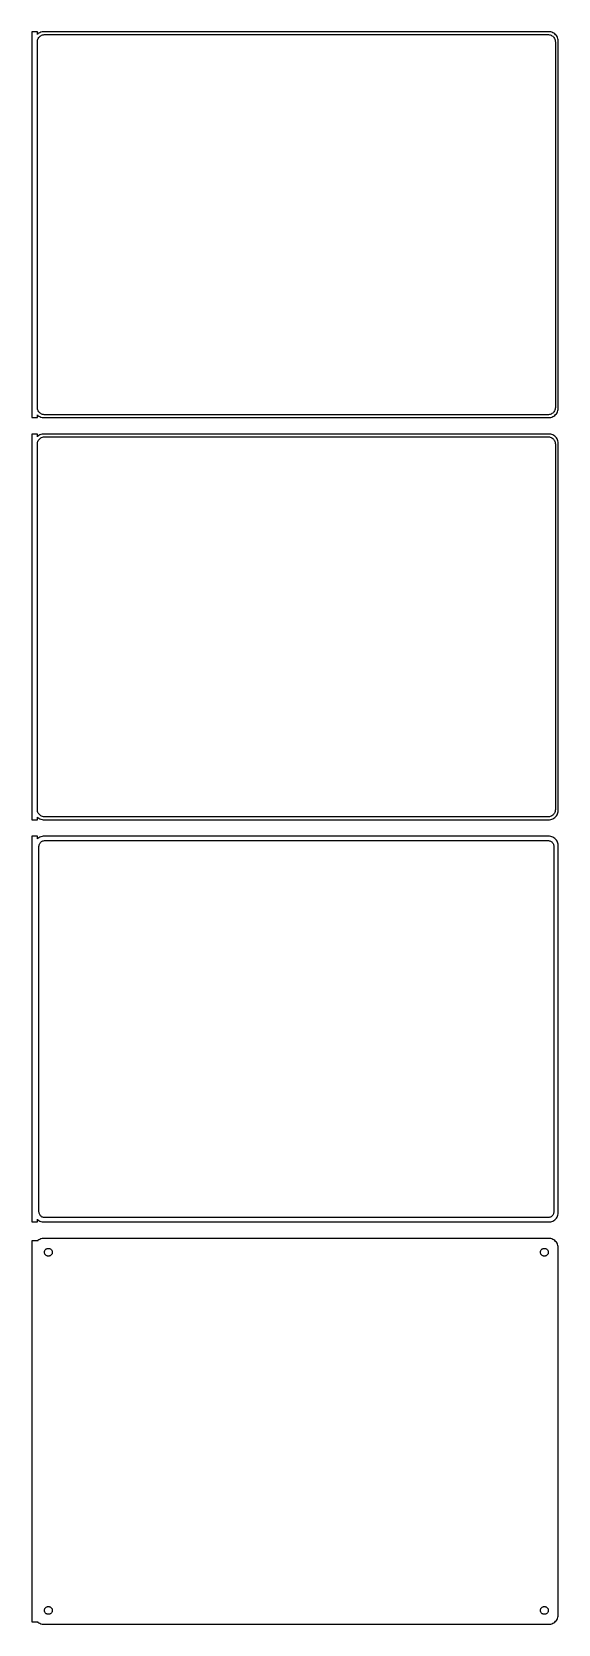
# Model space of a CAD drawing. Header units: metres. Extents: x -144 to 142, y 771 to 1638.
import ezdxf

# ---------------------------------------------------------------- set-up
doc = ezdxf.new("R2010")
doc.units = ezdxf.units.M

msp = doc.modelspace()

# ---------------------------------------------------------------- linework, layer by layer
for p, q in [((-141, 1637.99), (-144, 1637.99)), ((-144, 1637.99), (-144, 1428.01)), ((-141, 1636.56), (-141, 1637.99)), ((-140.687, 1636.85), (-141, 1636.56)), ((-141, 1632.5), (-140.968, 1633)), ((-141, 1433.5), (-141, 1632.5)), ((-140.968, 1633), (-140.874, 1633.49)), ((-140.874, 1633.49), (-140.719, 1633.97)), ((-140.719, 1633.97), (-140.505, 1634.43)), ((-140.179, 1637.22), (-140.687, 1636.85)), ((-140.505, 1634.43), (-140.236, 1634.85)), ((-140.236, 1634.85), (-139.916, 1635.24)), ((-139.629, 1637.52), (-140.179, 1637.22)), ((-139.916, 1635.24), (-139.55, 1635.58)), ((-139.045, 1637.76), (-139.629, 1637.52)), ((-139.55, 1635.58), (-139.143, 1635.88)), ((-139.143, 1635.88), (-138.703, 1636.12)), ((-138.437, 1637.91), (-139.045, 1637.76)), ((-138.703, 1636.12), (-138.236, 1636.3)), ((-137.814, 1637.99), (-138.437, 1637.91)), ((-138.236, 1636.3), (-137.75, 1636.43)), ((137.814, 1637.99), (-137.814, 1637.99)), ((-137.75, 1636.43), (-137.251, 1636.49)), ((-137.251, 1636.49), (137.251, 1636.49)), ((137.251, 1636.49), (137.75, 1636.43)), ((137.75, 1636.43), (138.236, 1636.3)), ((138.437, 1637.91), (137.814, 1637.99)), ((138.236, 1636.3), (138.703, 1636.12)), ((139.045, 1637.76), (138.437, 1637.91)), ((138.703, 1636.12), (139.143, 1635.88)), ((139.629, 1637.52), (139.045, 1637.76)), ((139.143, 1635.88), (139.55, 1635.58)), ((139.55, 1635.58), (139.916, 1635.24)), ((140.179, 1637.22), (139.629, 1637.52)), ((139.916, 1635.24), (140.236, 1634.85)), ((140.687, 1636.85), (140.179, 1637.22)), ((140.236, 1634.85), (140.505, 1634.43)), ((140.505, 1634.43), (140.719, 1633.97)), ((141.145, 1636.42), (140.687, 1636.85)), ((140.719, 1633.97), (140.874, 1633.49)), ((140.874, 1633.49), (140.968, 1633)), ((140.968, 1633), (141, 1632.5)), ((141, 1632.5), (141, 1433.5)), ((141.545, 1635.94), (141.145, 1636.42)), ((141.882, 1635.41), (141.545, 1635.94)), ((142.149, 1634.84), (141.882, 1635.41)), ((142.343, 1634.24), (142.149, 1634.84)), ((142.461, 1633.63), (142.343, 1634.24)), ((142.5, 1633), (142.461, 1633.63)), ((142.5, 1433), (142.5, 1633)), ((-140.968, 1433), (-141, 1433.5)), ((-140.874, 1432.51), (-140.968, 1433)), ((-140.719, 1432.03), (-140.874, 1432.51)), ((-140.505, 1431.57), (-140.719, 1432.03)), ((-140.236, 1431.15), (-140.505, 1431.57)), ((-139.916, 1430.76), (-140.236, 1431.15)), ((-139.55, 1430.42), (-139.916, 1430.76)), ((139.916, 1430.76), (139.55, 1430.42)), ((140.236, 1431.15), (139.916, 1430.76)), ((140.505, 1431.57), (140.236, 1431.15)), ((140.719, 1432.03), (140.505, 1431.57)), ((140.874, 1432.51), (140.719, 1432.03)), ((140.968, 1433), (140.874, 1432.51)), ((141, 1433.5), (140.968, 1433)), ((141.545, 1430.06), (141.882, 1430.59)), ((141.882, 1430.59), (142.149, 1431.16)), ((142.149, 1431.16), (142.343, 1431.76)), ((142.343, 1431.76), (142.461, 1432.37)), ((142.461, 1432.37), (142.5, 1433)), ((-144, 1428.01), (-141, 1428.01)), ((-141, 1429.44), (-140.687, 1429.15)), ((-141, 1428.01), (-141, 1429.44)), ((-140.687, 1429.15), (-140.179, 1428.78)), ((-140.179, 1428.78), (-139.629, 1428.48)), ((-139.629, 1428.48), (-139.045, 1428.24)), ((-139.143, 1430.12), (-139.55, 1430.42)), ((-138.703, 1429.88), (-139.143, 1430.12)), ((-139.045, 1428.24), (-138.437, 1428.09)), ((-138.236, 1429.7), (-138.703, 1429.88)), ((-138.437, 1428.09), (-137.814, 1428.01)), ((-137.75, 1429.57), (-138.236, 1429.7)), ((-137.814, 1428.01), (137.814, 1428.01)), ((-137.251, 1429.51), (-137.75, 1429.57)), ((137.251, 1429.51), (-137.251, 1429.51)), ((137.75, 1429.57), (137.251, 1429.51)), ((138.236, 1429.7), (137.75, 1429.57)), ((137.814, 1428.01), (138.437, 1428.09)), ((138.703, 1429.88), (138.236, 1429.7)), ((138.437, 1428.09), (139.045, 1428.24)), ((139.143, 1430.12), (138.703, 1429.88)), ((139.045, 1428.24), (139.629, 1428.48)), ((139.55, 1430.42), (139.143, 1430.12)), ((139.629, 1428.48), (140.179, 1428.78)), ((140.179, 1428.78), (140.687, 1429.15)), ((140.687, 1429.15), (141.145, 1429.58)), ((141.145, 1429.58), (141.545, 1430.06)), ((-141, 1418.99), (-144, 1418.99)), ((-144, 1418.99), (-144, 1209.01)), ((-141, 1417.56), (-141, 1418.99)), ((-140.687, 1417.85), (-141, 1417.56)), ((-141, 1413.5), (-140.968, 1414)), ((-141, 1214.5), (-141, 1413.5)), ((-140.968, 1414), (-140.874, 1414.49)), ((-140.874, 1414.49), (-140.719, 1414.97)), ((-140.719, 1414.97), (-140.505, 1415.43)), ((-140.179, 1418.22), (-140.687, 1417.85)), ((-140.505, 1415.43), (-140.236, 1415.85)), ((-140.236, 1415.85), (-139.916, 1416.24)), ((-139.629, 1418.52), (-140.179, 1418.22)), ((-139.916, 1416.24), (-139.55, 1416.58)), ((-139.045, 1418.76), (-139.629, 1418.52)), ((-139.55, 1416.58), (-139.143, 1416.88)), ((-139.143, 1416.88), (-138.703, 1417.12)), ((-138.437, 1418.91), (-139.045, 1418.76)), ((-138.703, 1417.12), (-138.236, 1417.3)), ((-137.814, 1418.99), (-138.437, 1418.91)), ((-138.236, 1417.3), (-137.75, 1417.43)), ((137.814, 1418.99), (-137.814, 1418.99)), ((-137.75, 1417.43), (-137.251, 1417.49)), ((-137.251, 1417.49), (137.251, 1417.49)), ((137.251, 1417.49), (137.75, 1417.43)), ((137.75, 1417.43), (138.236, 1417.3)), ((138.437, 1418.91), (137.814, 1418.99)), ((138.236, 1417.3), (138.703, 1417.12)), ((139.045, 1418.76), (138.437, 1418.91)), ((138.703, 1417.12), (139.143, 1416.88)), ((139.629, 1418.52), (139.045, 1418.76)), ((139.143, 1416.88), (139.55, 1416.58)), ((139.55, 1416.58), (139.916, 1416.24)), ((140.179, 1418.22), (139.629, 1418.52)), ((139.916, 1416.24), (140.236, 1415.85)), ((140.687, 1417.85), (140.179, 1418.22)), ((140.236, 1415.85), (140.505, 1415.43)), ((140.505, 1415.43), (140.719, 1414.97)), ((141.145, 1417.42), (140.687, 1417.85)), ((140.719, 1414.97), (140.874, 1414.49)), ((140.874, 1414.49), (140.968, 1414)), ((140.968, 1414), (141, 1413.5)), ((141, 1413.5), (141, 1214.5)), ((141.545, 1416.94), (141.145, 1417.42)), ((141.882, 1416.41), (141.545, 1416.94)), ((142.149, 1415.84), (141.882, 1416.41)), ((142.343, 1415.24), (142.149, 1415.84)), ((142.461, 1414.63), (142.343, 1415.24)), ((142.5, 1414), (142.461, 1414.63)), ((142.5, 1214), (142.5, 1414)), ((-140.968, 1214), (-141, 1214.5)), ((-140.874, 1213.51), (-140.968, 1214)), ((140.968, 1214), (140.874, 1213.51)), ((141, 1214.5), (140.968, 1214)), ((142.461, 1213.37), (142.5, 1214)), ((-144, 1209.01), (-141, 1209.01)), ((-141, 1210.44), (-140.687, 1210.15)), ((-141, 1209.01), (-141, 1210.44)), ((-140.719, 1213.03), (-140.874, 1213.51)), ((-140.505, 1212.57), (-140.719, 1213.03)), ((-140.687, 1210.15), (-140.179, 1209.78)), ((-140.236, 1212.15), (-140.505, 1212.57)), ((-139.916, 1211.76), (-140.236, 1212.15)), ((-140.179, 1209.78), (-139.629, 1209.48)), ((-139.55, 1211.42), (-139.916, 1211.76)), ((-139.629, 1209.48), (-139.045, 1209.24)), ((-139.143, 1211.12), (-139.55, 1211.42)), ((-138.703, 1210.88), (-139.143, 1211.12)), ((-139.045, 1209.24), (-138.437, 1209.09)), ((-138.236, 1210.7), (-138.703, 1210.88)), ((-138.437, 1209.09), (-137.814, 1209.01)), ((-137.75, 1210.57), (-138.236, 1210.7)), ((-137.814, 1209.01), (137.814, 1209.01)), ((-137.251, 1210.51), (-137.75, 1210.57)), ((137.251, 1210.51), (-137.251, 1210.51)), ((137.75, 1210.57), (137.251, 1210.51)), ((138.236, 1210.7), (137.75, 1210.57)), ((137.814, 1209.01), (138.437, 1209.09)), ((138.703, 1210.88), (138.236, 1210.7)), ((138.437, 1209.09), (139.045, 1209.24)), ((139.143, 1211.12), (138.703, 1210.88)), ((139.045, 1209.24), (139.629, 1209.48)), ((139.55, 1211.42), (139.143, 1211.12)), ((139.916, 1211.76), (139.55, 1211.42)), ((139.629, 1209.48), (140.179, 1209.78)), ((140.236, 1212.15), (139.916, 1211.76)), ((140.179, 1209.78), (140.687, 1210.15)), ((140.505, 1212.57), (140.236, 1212.15)), ((140.719, 1213.03), (140.505, 1212.57)), ((140.687, 1210.15), (141.145, 1210.58)), ((140.874, 1213.51), (140.719, 1213.03)), ((141.145, 1210.58), (141.545, 1211.06)), ((141.545, 1211.06), (141.882, 1211.59)), ((141.882, 1211.59), (142.149, 1212.16)), ((142.149, 1212.16), (142.343, 1212.76)), ((142.343, 1212.76), (142.461, 1213.37)), ((-141, 1199.98), (-144, 1199.98)), ((-144, 1199.98), (-144, 990.021)), ((-141, 1198.56), (-141, 1199.98)), ((-140.687, 1198.85), (-141, 1198.56)), ((-140.179, 1199.22), (-140.687, 1198.85)), ((-139.629, 1199.52), (-140.179, 1199.22)), ((-139.045, 1199.76), (-139.629, 1199.52)), ((-139.518, 1196.33), (-139.269, 1196.63)), ((-139.269, 1196.63), (-138.984, 1196.9)), ((-138.437, 1199.91), (-139.045, 1199.76)), ((-138.984, 1196.9), (-138.668, 1197.13)), ((-138.668, 1197.13), (-138.325, 1197.32)), ((-137.814, 1199.99), (-138.437, 1199.91)), ((-138.325, 1197.32), (-137.962, 1197.46)), ((-137.962, 1197.46), (-137.583, 1197.56)), ((137.814, 1199.99), (-137.814, 1199.99)), ((-137.583, 1197.56), (-137.195, 1197.61)), ((-137.195, 1197.61), (137.195, 1197.61)), ((137.195, 1197.61), (137.583, 1197.56)), ((137.583, 1197.56), (137.962, 1197.46)), ((138.437, 1199.91), (137.814, 1199.99)), ((137.962, 1197.46), (138.325, 1197.32)), ((138.325, 1197.32), (138.668, 1197.13)), ((139.045, 1199.76), (138.437, 1199.91)), ((138.668, 1197.13), (138.984, 1196.9)), ((138.984, 1196.9), (139.269, 1196.63)), ((139.629, 1199.52), (139.045, 1199.76)), ((139.269, 1196.63), (139.518, 1196.33)), ((140.179, 1199.22), (139.629, 1199.52)), ((140.687, 1198.85), (140.179, 1199.22)), ((141.145, 1198.42), (140.687, 1198.85)), ((141.545, 1197.94), (141.145, 1198.42)), ((141.882, 1197.41), (141.545, 1197.94)), ((142.149, 1196.84), (141.882, 1197.41)), ((142.343, 1196.24), (142.149, 1196.84)), ((-140.113, 1194.5), (-140.088, 1194.89)), ((-140.113, 995.5), (-140.113, 1194.5)), ((-140.088, 1194.89), (-140.015, 1195.27)), ((-140.015, 1195.27), (-139.894, 1195.65)), ((-139.894, 1195.65), (-139.728, 1196)), ((-139.728, 1196), (-139.518, 1196.33)), ((139.518, 1196.33), (139.728, 1196)), ((139.728, 1196), (139.894, 1195.65)), ((139.894, 1195.65), (140.015, 1195.27)), ((140.015, 1195.27), (140.088, 1194.89)), ((140.088, 1194.89), (140.113, 1194.5)), ((140.113, 1194.5), (140.113, 995.5)), ((142.461, 1195.63), (142.343, 1196.24)), ((142.5, 1195), (142.461, 1195.63)), ((142.5, 995), (142.5, 1195)), ((-144, 990.021), (-141, 990.021)), ((-141, 990.021), (-141, 991.441)), ((-141, 991.441), (-140.687, 991.147)), ((-140.687, 991.147), (-140.179, 990.778)), ((-140.179, 990.778), (-139.629, 990.476)), ((-140.088, 995.11), (-140.113, 995.5)), ((-140.015, 994.726), (-140.088, 995.11)), ((-139.894, 994.354), (-140.015, 994.726)), ((-139.728, 994), (-139.894, 994.354)), ((-139.518, 993.67), (-139.728, 994)), ((-139.629, 990.476), (-139.045, 990.245)), ((-139.269, 993.369), (-139.518, 993.67)), ((-138.984, 993.101), (-139.269, 993.369)), ((-139.045, 990.245), (-138.437, 990.089)), ((-138.668, 992.872), (-138.984, 993.101)), ((-138.325, 992.683), (-138.668, 992.872)), ((-138.437, 990.089), (-137.814, 990.01)), ((-137.962, 992.539), (-138.325, 992.683)), ((-137.583, 992.442), (-137.962, 992.539)), ((-137.814, 990.01), (137.814, 990.01)), ((-137.195, 992.393), (-137.583, 992.442)), ((137.195, 992.393), (-137.195, 992.393)), ((137.583, 992.442), (137.195, 992.393)), ((137.962, 992.539), (137.583, 992.442)), ((137.814, 990.01), (138.437, 990.089)), ((138.325, 992.683), (137.962, 992.539)), ((138.668, 992.872), (138.325, 992.683)), ((138.437, 990.089), (139.045, 990.245)), ((138.984, 993.101), (138.668, 992.872)), ((139.269, 993.369), (138.984, 993.101)), ((139.045, 990.245), (139.629, 990.476)), ((139.518, 993.67), (139.269, 993.369)), ((139.728, 994), (139.518, 993.67)), ((139.629, 990.476), (140.179, 990.778)), ((139.894, 994.354), (139.728, 994)), ((140.015, 994.726), (139.894, 994.354)), ((140.088, 995.11), (140.015, 994.726)), ((140.113, 995.5), (140.088, 995.11)), ((140.179, 990.778), (140.687, 991.147)), ((140.687, 991.147), (141.145, 991.577)), ((141.145, 991.577), (141.545, 992.061)), ((141.545, 992.061), (141.882, 992.591)), ((141.882, 992.591), (142.149, 993.159)), ((142.149, 993.159), (142.343, 993.757)), ((142.343, 993.757), (142.461, 994.373)), ((142.461, 994.373), (142.5, 995)), ((-140.687, 979.853), (-141, 979.559)), ((-140.179, 980.222), (-140.687, 979.853)), ((-139.629, 980.524), (-140.179, 980.222)), ((-139.045, 980.755), (-139.629, 980.524)), ((-138.437, 980.911), (-139.045, 980.755)), ((-137.814, 980.99), (-138.437, 980.911)), ((137.814, 980.99), (-137.814, 980.99)), ((138.437, 980.911), (137.814, 980.99)), ((139.045, 980.755), (138.437, 980.911)), ((139.629, 980.524), (139.045, 980.755)), ((140.179, 980.222), (139.629, 980.524)), ((140.687, 979.853), (140.179, 980.222)), ((141.145, 979.423), (140.687, 979.853)), ((-141, 979.653), (-144, 979.653)), ((-144, 979.653), (-144, 772.347)), ((-141, 979.559), (-141, 979.653)), ((-137.135, 973.5), (-137.118, 973.768)), ((-137.118, 973.232), (-137.135, 973.5)), ((-137.118, 973.768), (-137.068, 974.031)), ((-137.068, 972.969), (-137.118, 973.232)), ((-137.068, 974.031), (-136.985, 974.286)), ((-136.985, 972.714), (-137.068, 972.969)), ((-136.985, 974.286), (-136.871, 974.529)), ((-136.871, 972.471), (-136.985, 972.714)), ((-136.871, 974.529), (-136.727, 974.755)), ((-136.727, 972.245), (-136.871, 972.471)), ((-136.727, 974.755), (-136.557, 974.962)), ((-136.557, 972.038), (-136.727, 972.245)), ((-136.557, 974.962), (-136.361, 975.145)), ((-136.361, 971.855), (-136.557, 972.038)), ((-136.361, 975.145), (-136.144, 975.303)), ((-136.144, 971.697), (-136.361, 971.855)), ((-136.144, 975.303), (-135.909, 975.432)), ((-135.909, 971.568), (-136.144, 971.697)), ((-135.909, 975.432), (-135.66, 975.531)), ((-135.66, 971.469), (-135.909, 971.568)), ((-135.66, 975.531), (-135.4, 975.597)), ((-135.4, 971.403), (-135.66, 971.469)), ((-135.4, 975.597), (-135.134, 975.631)), ((-135.134, 971.369), (-135.4, 971.403)), ((-135.134, 975.631), (-134.866, 975.631)), ((-134.866, 971.369), (-135.134, 971.369)), ((-134.866, 975.631), (-134.6, 975.597)), ((-134.6, 971.403), (-134.866, 971.369)), ((-134.6, 975.597), (-134.34, 975.531)), ((-134.34, 971.469), (-134.6, 971.403)), ((-134.34, 975.531), (-134.091, 975.432)), ((-134.091, 971.568), (-134.34, 971.469)), ((-134.091, 975.432), (-133.856, 975.303)), ((-133.856, 971.697), (-134.091, 971.568)), ((-133.856, 975.303), (-133.639, 975.145)), ((-133.639, 971.855), (-133.856, 971.697)), ((-133.639, 975.145), (-133.443, 974.962)), ((-133.443, 972.038), (-133.639, 971.855)), ((-133.443, 974.962), (-133.273, 974.755)), ((-133.273, 972.245), (-133.443, 972.038)), ((-133.273, 974.755), (-133.129, 974.529)), ((-133.129, 972.471), (-133.273, 972.245)), ((-133.129, 974.529), (-133.015, 974.286)), ((-133.015, 972.714), (-133.129, 972.471)), ((-133.015, 974.286), (-132.932, 974.031)), ((-132.932, 972.969), (-133.015, 972.714)), ((-132.932, 974.031), (-132.882, 973.768)), ((-132.882, 973.232), (-132.932, 972.969)), ((-132.882, 973.768), (-132.865, 973.5)), ((-132.865, 973.5), (-132.882, 973.232)), ((132.865, 973.5), (132.882, 973.768)), ((132.882, 973.232), (132.865, 973.5)), ((132.882, 973.768), (132.932, 974.031)), ((132.932, 972.969), (132.882, 973.232)), ((132.932, 974.031), (133.015, 974.286)), ((133.015, 972.714), (132.932, 972.969)), ((133.015, 974.286), (133.129, 974.529)), ((133.129, 972.471), (133.015, 972.714)), ((133.129, 974.529), (133.273, 974.755)), ((133.273, 972.245), (133.129, 972.471)), ((133.273, 974.755), (133.443, 974.962)), ((133.443, 972.038), (133.273, 972.245)), ((133.443, 974.962), (133.639, 975.145)), ((133.639, 971.855), (133.443, 972.038)), ((133.639, 975.145), (133.856, 975.303)), ((133.856, 971.697), (133.639, 971.855)), ((133.856, 975.303), (134.091, 975.432)), ((134.091, 971.568), (133.856, 971.697)), ((134.091, 975.432), (134.34, 975.531)), ((134.34, 971.469), (134.091, 971.568)), ((134.34, 975.531), (134.6, 975.597)), ((134.6, 971.403), (134.34, 971.469)), ((134.6, 975.597), (134.866, 975.631)), ((134.866, 971.369), (134.6, 971.403)), ((134.866, 975.631), (135.134, 975.631)), ((135.134, 971.369), (134.866, 971.369)), ((135.134, 975.631), (135.4, 975.597)), ((135.4, 971.403), (135.134, 971.369)), ((135.4, 975.597), (135.66, 975.531)), ((135.66, 971.469), (135.4, 971.403)), ((135.66, 975.531), (135.909, 975.432)), ((135.909, 971.568), (135.66, 971.469)), ((135.909, 975.432), (136.144, 975.303)), ((136.144, 971.697), (135.909, 971.568)), ((136.144, 975.303), (136.361, 975.145)), ((136.361, 971.855), (136.144, 971.697)), ((136.361, 975.145), (136.557, 974.962)), ((136.557, 972.038), (136.361, 971.855)), ((136.557, 974.962), (136.727, 974.755)), ((136.727, 972.245), (136.557, 972.038)), ((136.727, 974.755), (136.871, 974.529)), ((136.871, 972.471), (136.727, 972.245)), ((136.871, 974.529), (136.985, 974.286)), ((136.985, 972.714), (136.871, 972.471)), ((136.985, 974.286), (137.068, 974.031)), ((137.068, 972.969), (136.985, 972.714)), ((137.068, 974.031), (137.118, 973.768)), ((137.118, 973.232), (137.068, 972.969)), ((137.118, 973.768), (137.135, 973.5)), ((137.135, 973.5), (137.118, 973.232)), ((141.545, 978.939), (141.145, 979.423)), ((141.882, 978.409), (141.545, 978.939)), ((142.149, 977.841), (141.882, 978.409)), ((142.343, 977.243), (142.149, 977.841)), ((142.461, 976.627), (142.343, 977.243)), ((142.5, 976), (142.461, 976.627)), ((142.5, 776), (142.5, 976)), ((-136.361, 780.145), (-136.144, 780.303)), ((-136.144, 780.303), (-135.909, 780.432)), ((-135.909, 780.432), (-135.66, 780.531)), ((-135.66, 780.531), (-135.4, 780.597)), ((-135.4, 780.597), (-135.134, 780.631)), ((-135.134, 780.631), (-134.866, 780.631)), ((-134.866, 780.631), (-134.6, 780.597)), ((-134.6, 780.597), (-134.34, 780.531)), ((-134.34, 780.531), (-134.091, 780.432)), ((-134.091, 780.432), (-133.856, 780.303)), ((-133.856, 780.303), (-133.639, 780.145)), ((133.639, 780.145), (133.856, 780.303)), ((133.856, 780.303), (134.091, 780.432)), ((134.091, 780.432), (134.34, 780.531)), ((134.34, 780.531), (134.6, 780.597)), ((134.6, 780.597), (134.866, 780.631)), ((134.866, 780.631), (135.134, 780.631)), ((135.134, 780.631), (135.4, 780.597)), ((135.4, 780.597), (135.66, 780.531)), ((135.66, 780.531), (135.909, 780.432)), ((135.909, 780.432), (136.144, 780.303)), ((136.144, 780.303), (136.361, 780.145)), ((-144, 772.347), (-141, 772.347)), ((-141, 772.347), (-141, 772.441)), ((-141, 772.441), (-140.687, 772.147)), ((-140.687, 772.147), (-140.179, 771.778)), ((-140.179, 771.778), (-139.629, 771.476)), ((-137.135, 778.5), (-137.118, 778.768)), ((-137.118, 778.232), (-137.135, 778.5)), ((-137.118, 778.768), (-137.068, 779.031)), ((-137.068, 777.969), (-137.118, 778.232)), ((-137.068, 779.031), (-136.985, 779.286)), ((-136.985, 777.714), (-137.068, 777.969)), ((-136.985, 779.286), (-136.871, 779.529)), ((-136.871, 777.471), (-136.985, 777.714)), ((-136.871, 779.529), (-136.727, 779.755)), ((-136.727, 777.245), (-136.871, 777.471)), ((-136.727, 779.755), (-136.557, 779.962)), ((-136.557, 777.038), (-136.727, 777.245)), ((-136.557, 779.962), (-136.361, 780.145)), ((-136.361, 776.855), (-136.557, 777.038)), ((-136.144, 776.697), (-136.361, 776.855)), ((-135.909, 776.568), (-136.144, 776.697)), ((-135.66, 776.469), (-135.909, 776.568)), ((-135.4, 776.403), (-135.66, 776.469)), ((-135.134, 776.369), (-135.4, 776.403)), ((-134.866, 776.369), (-135.134, 776.369)), ((-134.6, 776.403), (-134.866, 776.369)), ((-134.34, 776.469), (-134.6, 776.403)), ((-134.091, 776.568), (-134.34, 776.469)), ((-133.856, 776.697), (-134.091, 776.568)), ((-133.639, 776.855), (-133.856, 776.697)), ((-133.639, 780.145), (-133.443, 779.962)), ((-133.443, 777.038), (-133.639, 776.855)), ((-133.443, 779.962), (-133.273, 779.755)), ((-133.273, 777.245), (-133.443, 777.038)), ((-133.273, 779.755), (-133.129, 779.529)), ((-133.129, 777.471), (-133.273, 777.245)), ((-133.129, 779.529), (-133.015, 779.286)), ((-133.015, 777.714), (-133.129, 777.471)), ((-133.015, 779.286), (-132.932, 779.031)), ((-132.932, 777.969), (-133.015, 777.714)), ((-132.932, 779.031), (-132.882, 778.768)), ((-132.882, 778.232), (-132.932, 777.969)), ((-132.882, 778.768), (-132.865, 778.5)), ((-132.865, 778.5), (-132.882, 778.232)), ((132.865, 778.5), (132.882, 778.768)), ((132.882, 778.232), (132.865, 778.5)), ((132.882, 778.768), (132.932, 779.031)), ((132.932, 777.969), (132.882, 778.232)), ((132.932, 779.031), (133.015, 779.286)), ((133.015, 777.714), (132.932, 777.969)), ((133.015, 779.286), (133.129, 779.529)), ((133.129, 777.471), (133.015, 777.714)), ((133.129, 779.529), (133.273, 779.755)), ((133.273, 777.245), (133.129, 777.471)), ((133.273, 779.755), (133.443, 779.962)), ((133.443, 777.038), (133.273, 777.245)), ((133.443, 779.962), (133.639, 780.145)), ((133.639, 776.855), (133.443, 777.038)), ((133.856, 776.697), (133.639, 776.855)), ((134.091, 776.568), (133.856, 776.697)), ((134.34, 776.469), (134.091, 776.568)), ((134.6, 776.403), (134.34, 776.469)), ((134.866, 776.369), (134.6, 776.403)), ((135.134, 776.369), (134.866, 776.369)), ((135.4, 776.403), (135.134, 776.369)), ((135.66, 776.469), (135.4, 776.403)), ((135.909, 776.568), (135.66, 776.469)), ((136.144, 776.697), (135.909, 776.568)), ((136.361, 776.855), (136.144, 776.697)), ((136.361, 780.145), (136.557, 779.962)), ((136.557, 777.038), (136.361, 776.855)), ((136.557, 779.962), (136.727, 779.755)), ((136.727, 777.245), (136.557, 777.038)), ((136.727, 779.755), (136.871, 779.529)), ((136.871, 777.471), (136.727, 777.245)), ((136.871, 779.529), (136.985, 779.286)), ((136.985, 777.714), (136.871, 777.471)), ((136.985, 779.286), (137.068, 779.031)), ((137.068, 777.969), (136.985, 777.714)), ((137.068, 779.031), (137.118, 778.768)), ((137.118, 778.232), (137.068, 777.969)), ((137.118, 778.768), (137.135, 778.5)), ((137.135, 778.5), (137.118, 778.232)), ((139.629, 771.476), (140.179, 771.778)), ((140.179, 771.778), (140.687, 772.147)), ((140.687, 772.147), (141.145, 772.577)), ((141.145, 772.577), (141.545, 773.061)), ((141.545, 773.061), (141.882, 773.591)), ((141.882, 773.591), (142.149, 774.159)), ((142.149, 774.159), (142.343, 774.757)), ((142.343, 774.757), (142.461, 775.373)), ((142.461, 775.373), (142.5, 776)), ((-139.629, 771.476), (-139.045, 771.245)), ((-139.045, 771.245), (-138.437, 771.089)), ((-138.437, 771.089), (-137.814, 771.01)), ((-137.814, 771.01), (137.814, 771.01)), ((137.814, 771.01), (138.437, 771.089)), ((138.437, 771.089), (139.045, 771.245)), ((139.045, 771.245), (139.629, 771.476))]:
    msp.add_line(p, q)

doc.saveas('drawing.dxf')
